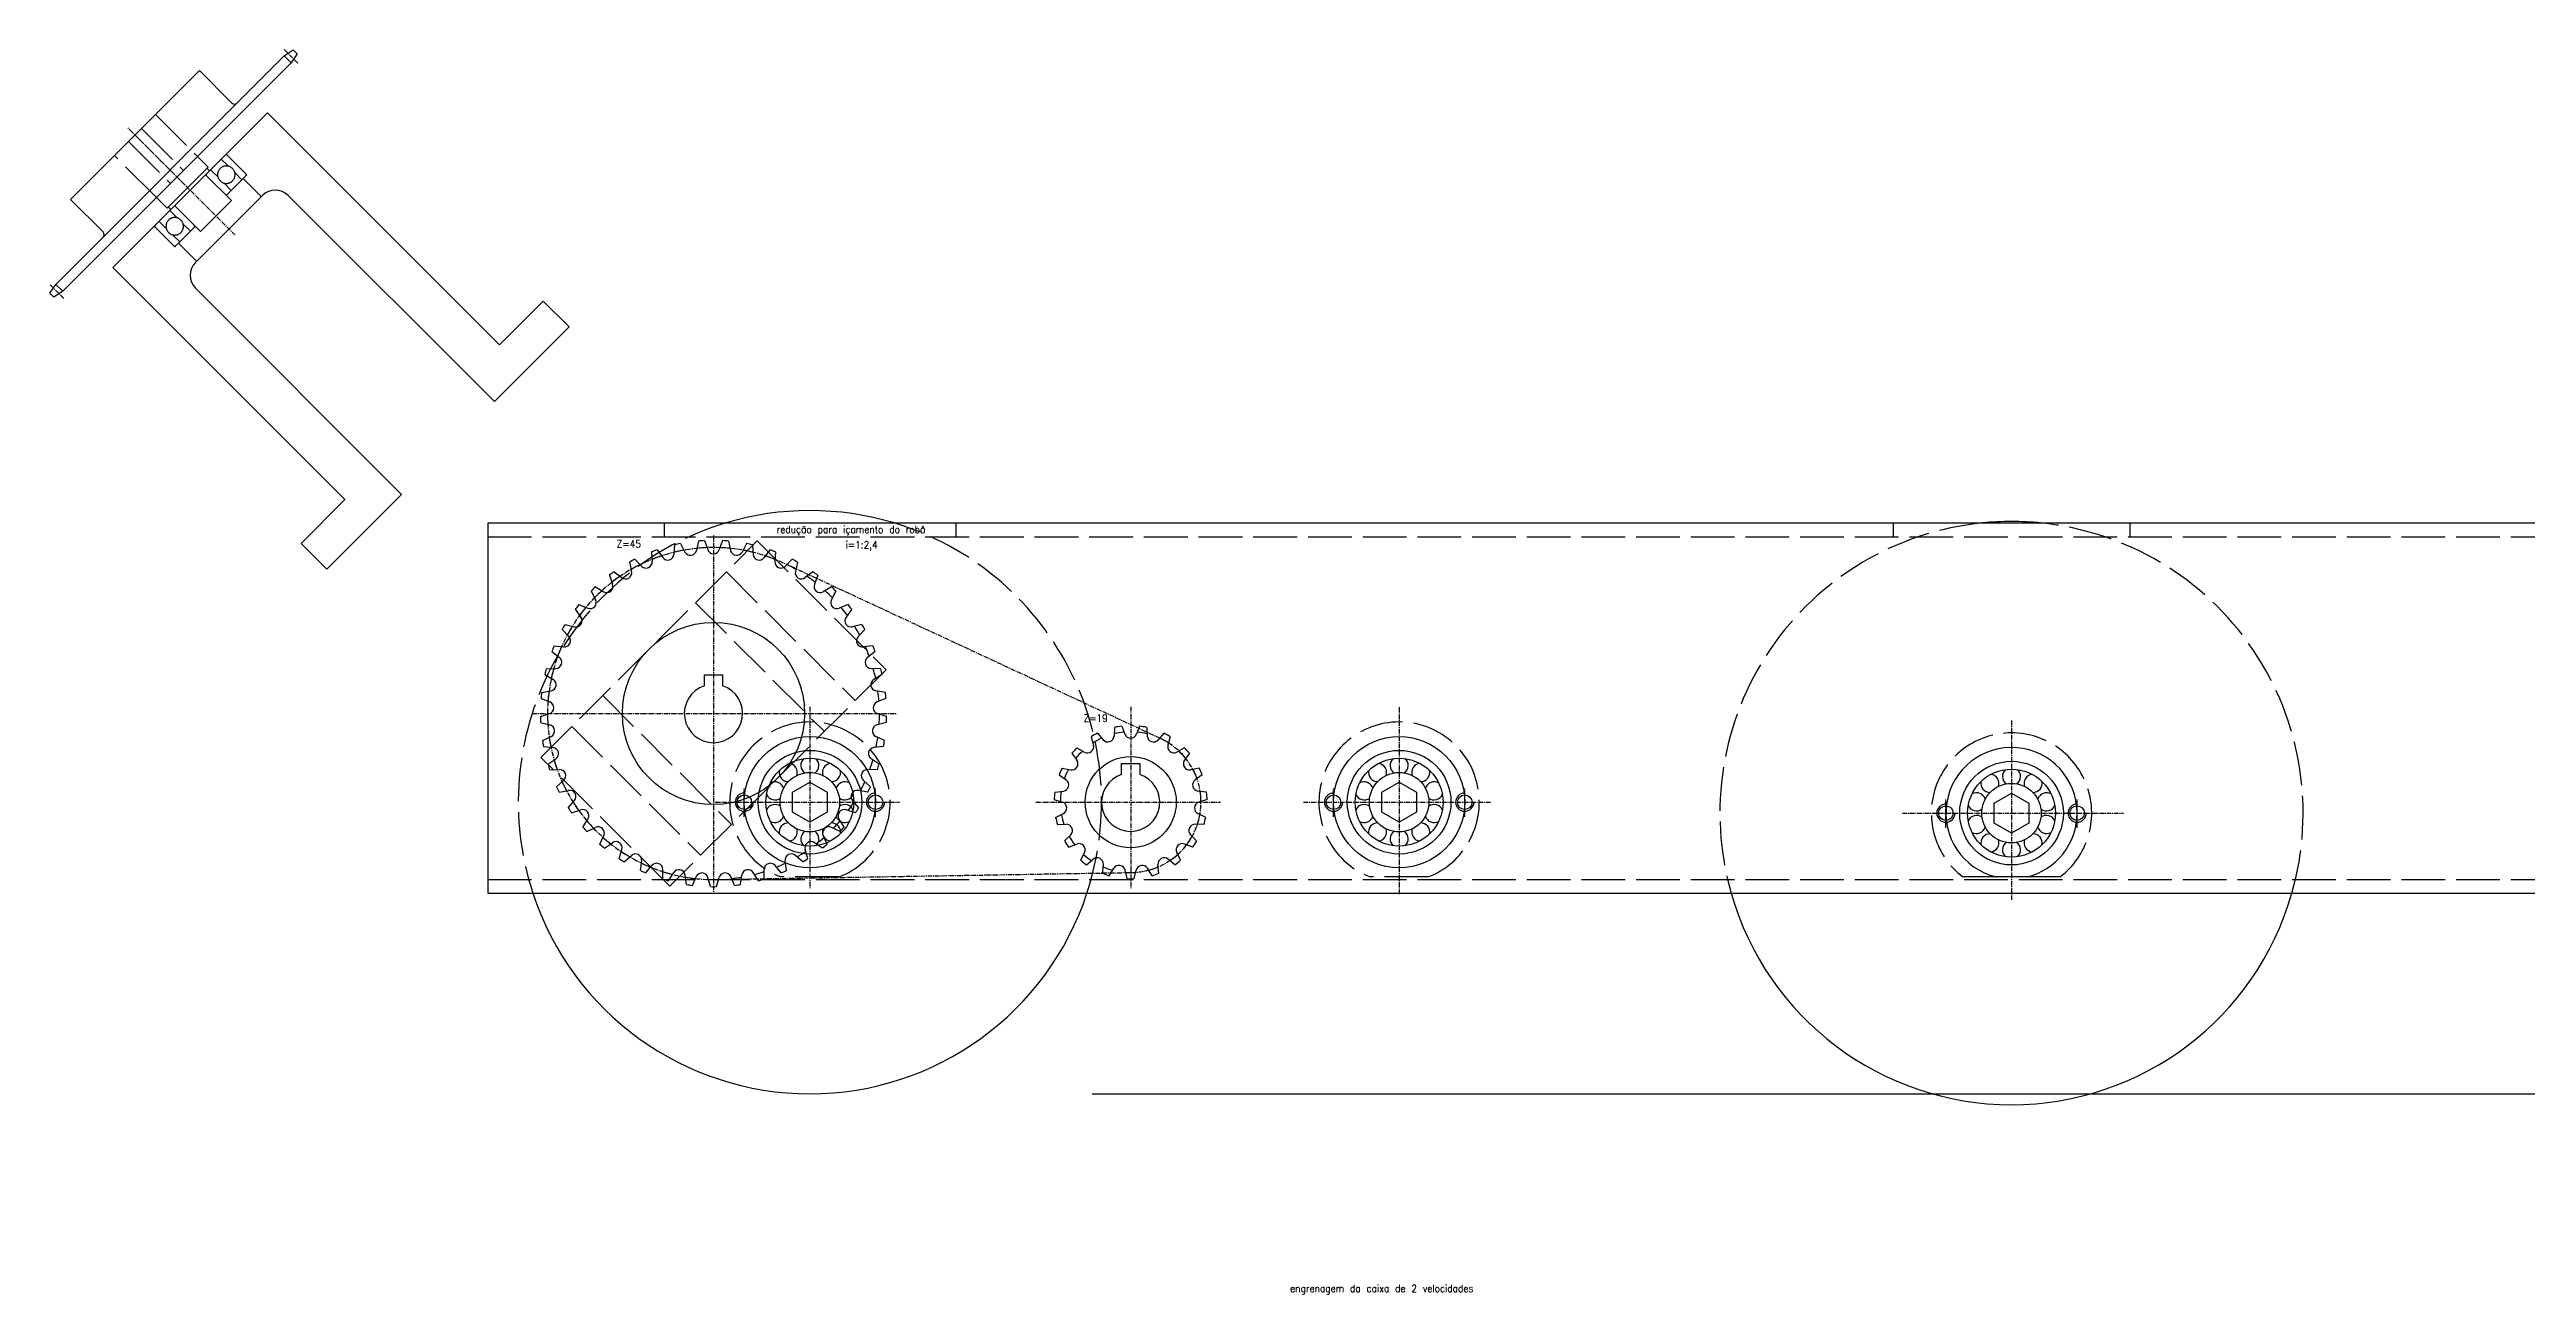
# Model space of a CAD drawing. Extents: x -2365 to 476, y -281 to 1709.
# Drawn here: x -923 to -243, y 742 to 1084 of the extents above; entities that cross this region are included whole.
import ezdxf

# ---------------------------------------------------------------- set-up
doc = ezdxf.new("R2010")
doc.units = 0
doc.linetypes.add('DASHED', pattern=[15, 12, -3])
doc.linetypes.add('DOT_CENTER', pattern=[2, 1.25, -0.25, 0.25, -0.25])
doc.layers.get('0').update_dxf_attribs({"linetype": 'CONTINUOUS'})
doc.layers.add('1', color=7, linetype='CONTINUOUS')
doc.styles.add('CONVERTER_1', font='txt.shx', dxfattribs={"width": 0.9, "oblique": 15})

# ---------------------------------------------------------------- blocks, each defined once
blk = doc.blocks.new('N__76', base_point=(-790.46, 852.24))
at = {"layer": '1', "color": 7, "linetype": 'Continuous'}
for p, q in [((-757.85, 946.06), (-757.66, 943.43)), ((-756.31, 946.62), (-754.76, 944.49)), ((-751.51, 948), (-751.69, 945.37)), ((-749.91, 948.34), (-748.68, 946.01)), ((-744.96, 949.03), (-745.51, 946.45)), ((-743.33, 949.15), (-742.43, 946.67)), ((-738.34, 949.15), (-739.24, 946.67)), ((-736.71, 949.03), (-736.16, 946.45)), ((-731.76, 948.34), (-733, 946.01)), ((-730.16, 948), (-729.98, 945.37)), ((-725.36, 946.62), (-726.91, 944.49)), ((-723.83, 946.06), (-724.01, 943.43)), ((-769.41, 939.65), (-768.51, 937.18)), ((-768.09, 940.61), (-766.02, 938.99)), ((-763.85, 943.26), (-763.31, 940.68)), ((-762.41, 944.03), (-760.58, 942.13)), ((-719.26, 944.03), (-721.09, 942.13)), ((-717.82, 943.26), (-718.37, 940.68)), ((-713.58, 940.61), (-715.66, 938.99)), ((-712.26, 939.65), (-713.16, 937.18)), ((-777.76, 931.59), (-775.32, 930.61)), ((-774.41, 935.31), (-773.18, 932.98)), ((-773.24, 936.44), (-770.96, 935.12)), ((-708.43, 936.44), (-710.71, 935.12)), ((-707.26, 935.31), (-708.49, 932.98)), ((-703.91, 931.59), (-706.36, 930.61)), ((-782.37, 924.75), (-780.54, 922.86)), ((-781.56, 926.16), (-779, 925.53)), ((-778.76, 930.31), (-777.22, 928.18)), ((-702.91, 930.31), (-704.46, 928.18)), ((-700.11, 926.16), (-702.67, 925.53)), ((-699.3, 924.75), (-701.13, 922.86)), ((-785.18, 918.75), (-783.1, 917.12)), ((-784.57, 920.26), (-781.95, 919.98)), ((-697.11, 920.26), (-699.73, 919.98)), ((-696.5, 918.75), (-698.57, 917.12)), ((-787.12, 912.41), (-784.83, 911.09)), ((-786.72, 913.99), (-784.09, 914.08)), ((-743.34, 909.31), (-743.34, 912.31)), ((-743.34, 912.31), (-738.34, 912.31)), ((-738.34, 912.31), (-738.34, 909.31)), ((-694.95, 913.99), (-697.58, 914.08)), ((-694.56, 912.41), (-696.84, 911.09)), ((-788.15, 905.86), (-785.71, 904.88)), ((-787.98, 907.49), (-785.39, 907.94)), ((-693.69, 907.49), (-696.28, 907.94)), ((-693.52, 905.86), (-695.96, 904.88)), ((-788.33, 900.87), (-785.82, 901.68)), ((-788.27, 899.24), (-785.72, 898.6)), ((-693.4, 899.24), (-695.96, 898.6)), ((-693.34, 900.87), (-695.85, 901.68)), ((-787.75, 894.27), (-785.38, 895.42)), ((-787.47, 892.66), (-784.85, 892.38)), ((-694.21, 892.66), (-696.83, 892.38)), ((-693.92, 894.27), (-696.29, 895.42)), ((-786.26, 887.81), (-784.07, 889.28)), ((-785.75, 886.26), (-783.12, 886.35)), ((-783.88, 881.63), (-781.92, 883.39)), ((-697.79, 881.63), (-699.75, 883.39)), ((-695.92, 886.26), (-698.55, 886.35)), ((-695.42, 887.81), (-697.6, 889.28)), ((-783.16, 880.16), (-780.57, 880.62)), ((-780.67, 875.83), (-778.97, 877.85)), ((-701.01, 875.83), (-702.7, 877.85)), ((-698.51, 880.16), (-701.1, 880.62)), ((-779.75, 874.48), (-777.25, 875.29)), ((-776.68, 870.54), (-775.28, 872.77)), ((-775.58, 869.33), (-773.22, 870.48)), ((-706.09, 869.33), (-708.46, 870.48)), ((-705, 870.54), (-706.39, 872.77)), ((-701.92, 874.48), (-704.43, 875.29)), ((-771.99, 865.85), (-770.92, 868.26)), ((-770.74, 864.8), (-768.55, 866.28)), ((-766.7, 861.87), (-765.97, 864.4)), ((-714.98, 861.87), (-715.7, 864.4)), ((-710.93, 864.8), (-713.12, 866.28)), ((-709.68, 865.85), (-710.75, 868.26)), ((-765.31, 861), (-763.35, 862.76)), ((-760.9, 858.66), (-760.53, 861.26)), ((-759.41, 857.99), (-757.71, 860.01)), ((-754.71, 856.28), (-754.71, 858.92)), ((-753.14, 855.83), (-751.75, 858.07)), ((-748.25, 854.79), (-748.62, 857.4)), ((-746.64, 854.57), (-745.57, 856.97)), ((-741.65, 854.22), (-742.38, 856.75)), ((-740.02, 854.22), (-739.29, 856.75)), ((-735.04, 854.57), (-736.11, 856.97)), ((-733.42, 854.79), (-733.05, 857.4)), ((-728.53, 855.83), (-729.93, 858.07)), ((-726.96, 856.28), (-726.96, 858.92)), ((-722.27, 857.99), (-723.96, 860.01)), ((-720.77, 858.66), (-721.14, 861.26)), ((-716.36, 861), (-718.32, 862.76))]:
    blk.add_line(p, q, dxfattribs=at)
at = {"layer": '1', "color": 4, "linetype": 'DOT_CENTER'}
for p, q in [((-740.84, 950.56), (-740.84, 852.24)), ((-790.46, 901.71), (-690.61, 901.71))]:
    blk.add_line(p, q, dxfattribs=at)
at = {"layer": '1', "color": 7, "linetype": 'Continuous'}
blk.add_circle((-740.84, 901.71), 25, dxfattribs=at)
for centre, radius, start, end in [((-740.84, 901.71), 47.5, 109.01521, 110.98479), ((-740.84, 901.71), 45.54, 108.26047, 111.73953), ((-753.39, 945.49), 1.7, -144, -4), ((-740.84, 901.71), 45.54, 100.26047, 103.73953), ((-740.84, 901.71), 47.5, 101.01521, 102.98479), ((-747.17, 946.81), 1.7, -152, -12), ((-740.84, 901.71), 45.54, 92.26047, 95.73953), ((-740.84, 901.71), 47.5, 93.01521, 94.98479), ((-740.84, 947.25), 1.7, -160, -20), ((-740.84, 901.71), 45.54, 84.26047, 87.73953), ((-740.84, 901.71), 47.5, 85.01521, 86.98479), ((-734.5, 946.81), 1.7, -168, -28), ((-740.84, 901.71), 45.54, 76.26047, 79.73953), ((-740.84, 901.71), 47.5, 77.01521, 78.98479), ((-728.28, 945.49), 1.7, -176, -36), ((-740.84, 901.71), 45.54, 68.26047, 71.73953), ((-740.84, 901.71), 47.5, 69.01521, 70.98479), ((-740.84, 901.71), 47.5, 125.01521, 126.98479), ((-740.84, 901.71), 45.54, 124.26047, 127.73953), ((-764.97, 940.33), 1.7, -128, 12), ((-740.84, 901.71), 47.5, 117.01521, 118.98479), ((-740.84, 901.71), 45.54, 116.26047, 119.73953), ((-759.36, 943.31), 1.7, -136, 4), ((-722.31, 943.31), 1.7, 176, -44), ((-740.84, 901.71), 45.54, 60.26047, 63.73953), ((-740.84, 901.71), 47.5, 61.01521, 62.98479), ((-716.7, 940.33), 1.7, 168, -52), ((-740.84, 901.71), 45.54, 52.26047, 55.73953), ((-740.84, 901.71), 47.5, 53.01521, 54.98479), ((-740.84, 901.71), 47.5, 141.01521, 142.98479), ((-774.68, 932.18), 1.7, -112, 28), ((-740.84, 901.71), 47.5, 133.01521, 134.98479), ((-740.84, 901.71), 45.54, 132.26047, 135.73953), ((-770.11, 936.6), 1.7, -120, 20), ((-711.56, 936.6), 1.7, 160, -60), ((-740.84, 901.71), 45.54, 44.26047, 47.73953), ((-706.99, 932.18), 1.7, 152, -68), ((-740.84, 901.71), 47.5, 45.01521, 46.98479), ((-740.84, 901.71), 47.5, 37.01521, 38.98479), ((-740.84, 901.71), 47.5, 149.01521, 150.98479), ((-740.84, 901.71), 45.54, 148.26047, 151.73953), ((-778.59, 927.18), 1.7, -104, 36), ((-740.84, 901.71), 45.54, 140.26047, 143.73953), ((-740.84, 901.71), 45.54, 36.26047, 39.73953), ((-703.08, 927.18), 1.7, 144, -76), ((-740.84, 901.71), 45.54, 28.26047, 31.73953), ((-740.84, 901.71), 47.5, 29.01521, 30.98479), ((-740.84, 901.71), 47.5, 157.01521, 158.98479), ((-740.84, 901.71), 45.54, 156.26047, 159.73953), ((-781.77, 921.67), 1.7, -96, 44), ((-699.91, 921.67), 1.7, 136, -84), ((-740.84, 901.71), 45.54, 20.26047, 23.73953), ((-740.84, 901.71), 47.5, 21.01521, 22.98479), ((-740.84, 901.71), 47.5, 165.01521, 166.98479), ((-785.68, 909.62), 1.7, -80, 60), ((-740.84, 901.71), 45.54, 164.26047, 167.73953), ((-784.15, 915.78), 1.7, -88, 52), ((-697.53, 915.78), 1.7, 128, -92), ((-695.99, 909.62), 1.7, 120, -100), ((-740.84, 901.71), 45.54, 12.26047, 15.73953), ((-740.84, 901.71), 47.5, 13.01521, 14.98479), ((-740.84, 901.71), 47.5, 173.01521, 174.98479), ((-740.84, 901.71), 45.54, 172.26047, 175.73953), ((-786.35, 903.3), 1.7, -72, 68), ((-740.84, 901.71), 8, 108.20996, 71.79004), ((-695.32, 903.3), 1.7, 112, -108), ((-740.84, 901.71), 45.54, 4.26047, 7.73953), ((-740.84, 901.71), 47.5, 5.01521, 6.98479), ((-740.84, 901.71), 47.5, -178.98479, -177.01521), ((-740.84, 901.71), 45.54, -179.73953, -176.26047), ((-786.13, 896.95), 1.7, -64, 76), ((-695.55, 896.95), 1.7, 104, -116), ((-740.84, 901.71), 45.54, -3.73953, -0.26047), ((-740.84, 901.71), 47.5, -2.98479, -1.01521), ((-740.84, 901.71), 47.5, -170.98479, -169.01521), ((-740.84, 901.71), 45.54, -171.73953, -168.26047), ((-785.02, 890.69), 1.7, -56, 84), ((-696.65, 890.69), 1.7, 96, -124), ((-740.84, 901.71), 45.54, -11.73953, -8.26047), ((-740.84, 901.71), 47.5, -10.98479, -9.01521), ((-740.84, 901.71), 47.5, -162.98479, -161.01521), ((-740.84, 901.71), 45.54, -163.73953, -160.26047), ((-783.06, 884.65), 1.7, -48, 92), ((-698.61, 884.65), 1.7, 88, -132), ((-740.84, 901.71), 45.54, -19.73953, -16.26047), ((-740.84, 901.71), 47.5, -18.98479, -17.01521), ((-740.84, 901.71), 47.5, -154.98479, -153.01521), ((-740.84, 901.71), 45.54, -155.73953, -152.26047), ((-780.28, 878.94), 1.7, -40, 100), ((-740.84, 901.71), 45.54, -147.73953, -144.26047), ((-740.84, 901.71), 45.54, -35.73953, -32.26047), ((-701.4, 878.94), 1.7, 80, -140), ((-740.84, 901.71), 45.54, -27.73953, -24.26047), ((-740.84, 901.71), 47.5, -26.98479, -25.01521), ((-740.84, 901.71), 47.5, -146.98479, -145.01521), ((-776.72, 873.67), 1.7, -32, 108), ((-740.84, 901.71), 47.5, -138.98479, -137.01521), ((-740.84, 901.71), 45.54, -139.73953, -136.26047), ((-772.47, 868.95), 1.7, -24, 116), ((-709.2, 868.95), 1.7, 64, -156), ((-740.84, 901.71), 45.54, -43.73953, -40.26047), ((-704.95, 873.67), 1.7, 72, -148), ((-740.84, 901.71), 47.5, -42.98479, -41.01521), ((-740.84, 901.71), 47.5, -34.98479, -33.01521), ((-740.84, 901.71), 47.5, -130.98479, -129.01521), ((-740.84, 901.71), 45.54, -131.73953, -128.26047), ((-767.6, 864.87), 1.7, -16, 124), ((-740.84, 901.71), 45.54, -123.73953, -120.26047), ((-762.22, 861.5), 1.7, -8, 132), ((-719.46, 861.5), 1.7, 48, -172), ((-740.84, 901.71), 45.54, -59.73953, -56.26047), ((-714.07, 864.87), 1.7, 56, -164), ((-740.84, 901.71), 45.54, -51.73953, -48.26047), ((-740.84, 901.71), 47.5, -50.98479, -49.01521), ((-740.84, 901.71), 47.5, -122.98479, -121.01521), ((-740.84, 901.71), 47.5, -114.98479, -113.01521), ((-740.84, 901.71), 45.54, -115.73953, -112.26047), ((-756.41, 858.92), 1.7, 0, 140), ((-740.84, 901.71), 45.54, -107.73953, -104.26047), ((-740.84, 901.71), 47.5, -106.98479, -105.01521), ((-750.3, 857.17), 1.7, 8, 148), ((-740.84, 901.71), 45.54, -99.73953, -96.26047), ((-744.01, 856.28), 1.7, 16, 156), ((-737.66, 856.28), 1.7, 24, 164), ((-740.84, 901.71), 45.54, -83.73953, -80.26047), ((-731.37, 857.17), 1.7, 32, 172), ((-740.84, 901.71), 45.54, -75.73953, -72.26047), ((-740.84, 901.71), 47.5, -74.98479, -73.01521), ((-725.26, 858.92), 1.7, 40, 180), ((-740.84, 901.71), 45.54, -67.73953, -64.26047), ((-740.84, 901.71), 47.5, -66.98479, -65.01521), ((-740.84, 901.71), 47.5, -58.98479, -57.01521), ((-740.84, 901.71), 47.5, -98.98479, -97.01521), ((-740.84, 901.71), 45.54, -91.73953, -88.26047), ((-740.84, 901.71), 47.5, -90.98479, -89.01521), ((-740.84, 901.71), 47.5, -82.98479, -81.01521)]:
    blk.add_arc(centre, radius, start, end, dxfattribs=at)
at = {"layer": '1', "color": 3, "style": 'CONVERTER_1', "width": 0.9}
for s, p in [('redução para içamento do robô', (-723.51, 951.23)), ('Z=45', (-767.4, 947.24)), ('i=1:2,4', (-704.59, 946.99))]:
    blk.add_text(s, height=2, dxfattribs=at).set_placement(p)
blk = doc.blocks.new('L__77', base_point=(-652.39, 853.65))
at = {"layer": '1', "color": 7, "linetype": 'Continuous'}
for p, q in [((-630.83, 897.91), (-630.96, 895.54)), ((-628.86, 898.24), (-627.97, 896.04)), ((-623.93, 898.24), (-624.82, 896.04)), ((-621.95, 897.91), (-621.83, 895.54)), ((-642.5, 890.86), (-641.15, 888.91)), ((-641.15, 892.33), (-639.09, 891.14)), ((-637.26, 895.36), (-636.61, 893.07)), ((-635.5, 896.31), (-633.94, 894.52)), ((-617.29, 896.31), (-618.85, 894.52)), ((-615.53, 895.36), (-616.18, 893.07)), ((-611.64, 892.33), (-613.69, 891.14)), ((-610.28, 890.86), (-611.64, 888.91)), ((-646, 884.9), (-644.09, 883.49)), ((-645.2, 886.73), (-642.87, 886.27)), ((-628.89, 887.99), (-623.89, 887.99)), ((-628.89, 884.98), (-628.89, 887.99)), ((-623.89, 887.99), (-623.89, 884.98)), ((-607.59, 886.73), (-609.92, 886.27)), ((-606.78, 884.9), (-608.7, 883.49)), ((-647.38, 878.12), (-645.11, 877.42)), ((-647.21, 880.11), (-644.86, 880.44)), ((-605.57, 880.11), (-607.92, 880.44)), ((-605.41, 878.12), (-607.67, 877.42)), ((-646.97, 873.21), (-644.85, 874.27)), ((-646.48, 871.27), (-644.11, 871.34)), ((-606.3, 871.27), (-608.68, 871.34)), ((-605.81, 873.21), (-607.93, 874.27)), ((-644.5, 866.75), (-642.84, 868.45)), ((-643.41, 865.07), (-641.18, 865.91)), ((-640.07, 861.45), (-639.05, 863.59)), ((-612.72, 861.45), (-613.74, 863.59)), ((-609.38, 865.07), (-611.6, 865.91)), ((-608.29, 866.75), (-609.94, 868.45)), ((-638.49, 860.22), (-636.66, 861.73)), ((-634.15, 857.87), (-633.88, 860.23)), ((-632.26, 857.22), (-631.02, 859.25)), ((-627.39, 856.41), (-627.91, 858.73)), ((-625.39, 856.41), (-624.88, 858.73)), ((-620.53, 857.22), (-621.77, 859.25)), ((-618.64, 857.87), (-618.9, 860.23)), ((-614.3, 860.22), (-616.13, 861.73))]:
    blk.add_line(p, q, dxfattribs=at)
at = {"layer": '1', "color": 4, "linetype": 'DOT_CENTER'}
for p, q in [((-626.39, 903.53), (-626.39, 853.65)), ((-652.39, 877.39), (-601.77, 877.39))]:
    blk.add_line(p, q, dxfattribs=at)
at = {"layer": '1', "color": 7, "linetype": 'Continuous'}
blk.add_circle((-626.39, 877.39), 12.5, dxfattribs=at)
for centre, radius, start, end in [((-626.39, 877.39), 21, 96.74291, 102.20445), ((-626.39, 877.39), 21, 77.79555, 83.25709), ((-626.39, 877.39), 21, 134.63765, 140.09919), ((-626.39, 877.39), 19.29, 133.24752, 141.48932), ((-638.24, 892.61), 1.7, -120.10526, 15.89474), ((-626.39, 877.39), 21, 115.69028, 121.15182), ((-626.39, 877.39), 19.29, 114.30015, 122.54195), ((-632.66, 895.63), 1.7, -139.05263, -3.05263), ((-626.39, 877.39), 19.29, 95.35278, 103.59459), ((-626.39, 896.68), 1.7, -158, -22), ((-626.39, 877.39), 19.29, 76.40541, 84.64722), ((-620.13, 895.63), 1.7, -176.94737, -40.94737), ((-626.39, 877.39), 19.29, 57.45805, 65.69985), ((-626.39, 877.39), 21, 58.84818, 64.30972), ((-614.54, 892.61), 1.7, 164.10526, -59.89474), ((-626.39, 877.39), 19.29, 38.51068, 46.75248), ((-626.39, 877.39), 21, 39.90081, 45.36235), ((-626.39, 877.39), 21, 153.58502, 159.04656), ((-645.09, 882.12), 1.7, -82.21053, 53.78947), ((-626.39, 877.39), 19.29, 152.19489, 160.43669), ((-642.54, 887.94), 1.7, -101.15789, 34.84211), ((-626.39, 877.39), 8, 108.20996, 71.79004), ((-610.24, 887.94), 1.7, 145.15789, -78.84211), ((-607.69, 882.12), 1.7, 126.21053, -97.78947), ((-626.39, 877.39), 19.29, 19.56331, 27.80511), ((-626.39, 877.39), 21, 20.95344, 26.41498), ((-626.39, 877.39), 21, 172.53239, 177.99393), ((-626.39, 877.39), 19.29, 171.14226, 179.38406), ((-645.62, 875.79), 1.7, -63.26316, 72.73684), ((-607.17, 875.79), 1.7, 107.26316, -116.73684), ((-626.39, 877.39), 19.29, 0.61594, 8.85774), ((-626.39, 877.39), 21, 2.00607, 7.46761), ((-626.39, 877.39), 21, -168.52024, -163.0587), ((-626.39, 877.39), 19.29, -169.91038, -161.66857), ((-644.06, 869.64), 1.7, -44.31579, 91.68421), ((-608.73, 869.64), 1.7, 88.31579, -135.68421), ((-626.39, 877.39), 19.29, -18.33143, -10.08962), ((-626.39, 877.39), 21, -16.9413, -11.47976), ((-626.39, 877.39), 21, -149.57288, -144.11133), ((-626.39, 877.39), 19.29, -150.96301, -142.7212), ((-640.59, 864.32), 1.7, -25.36842, 110.63158), ((-626.39, 877.39), 19.29, -132.01564, -123.77383), ((-626.39, 877.39), 19.29, -56.22617, -47.98436), ((-612.2, 864.32), 1.7, 69.36842, -154.63158), ((-626.39, 877.39), 19.29, -37.2788, -29.03699), ((-626.39, 877.39), 21, -35.88867, -30.42712), ((-626.39, 877.39), 21, -130.62551, -125.16397), ((-635.57, 860.42), 1.7, -6.42105, 129.57895), ((-626.39, 877.39), 21, -111.67814, -106.2166), ((-626.39, 877.39), 19.29, -113.06827, -104.82647), ((-629.57, 858.36), 1.7, 12.52632, 148.52632), ((-626.39, 877.39), 19.29, -94.1209, -85.8791), ((-626.39, 877.39), 21, -92.73077, -87.26923), ((-623.22, 858.36), 1.7, 31.47368, 167.47368), ((-626.39, 877.39), 19.29, -75.17353, -66.93173), ((-626.39, 877.39), 21, -73.7834, -68.32186), ((-617.21, 860.42), 1.7, 50.42105, -173.57895), ((-626.39, 877.39), 21, -54.83603, -49.37449)]:
    blk.add_arc(centre, radius, start, end, dxfattribs=at)
at = {"layer": '1', "color": 3, "style": 'CONVERTER_1', "width": 0.9}
blk.add_text('Z=19', height=2, dxfattribs=at).set_placement((-639.31, 899.43))
blk = doc.blocks.new('TOP__78', base_point=(-446.31, 541.33))
at = {"layer": '1', "color": 7, "linetype": 'Continuous'}
for p, q in [((-802.74, 953.99), (33.26, 953.99)), ((-802.74, 953.99), (-802.74, 852.39)), ((-557.51, 880.13), (-552.74, 882.88)), ((-557.51, 874.64), (-557.51, 880.13)), ((-552.74, 882.88), (-547.98, 880.13)), ((-547.98, 880.13), (-547.98, 874.64)), ((-389.51, 877.13), (-384.74, 879.88)), ((-389.51, 871.64), (-389.51, 877.13)), ((-384.74, 879.88), (-379.98, 877.13)), ((-379.98, 877.13), (-379.98, 871.64)), ((-552.74, 871.89), (-557.51, 874.64)), ((-547.98, 874.64), (-552.74, 871.89)), ((-384.74, 868.89), (-389.51, 871.64)), ((-379.98, 871.64), (-384.74, 868.89)), ((-380.53, 856.89), (-388.96, 856.89)), ((-802.74, 852.39), (33.26, 852.39))]:
    blk.add_line(p, q, dxfattribs=at)
at = {"layer": '1', "color": 4, "linetype": 'DASHED'}
for p, q in [((-754.39, 953.99), (-754.39, 950.19)), ((-674.39, 953.99), (-674.39, 950.19)), ((-417.24, 953.99), (-417.24, 950.19)), ((-352.24, 953.99), (-352.24, 950.19)), ((-802.74, 950.19), (33.26, 950.19)), ((-719.16, 880.13), (-714.39, 882.88)), ((-719.16, 874.64), (-719.16, 880.13)), ((-714.39, 882.88), (-709.63, 880.13)), ((-709.63, 880.13), (-709.63, 874.64)), ((-714.39, 871.89), (-719.16, 874.64)), ((-709.63, 874.64), (-714.39, 871.89)), ((-706.41, 856.89), (-722.38, 856.89)), ((-544.76, 856.89), (-560.73, 856.89)), ((-388.96, 856.89), (-398.08, 856.89)), ((-371.41, 856.89), (-380.53, 856.89)), ((-802.74, 856.19), (33.26, 856.19))]:
    blk.add_line(p, q, dxfattribs=at)
at = {"layer": '1', "color": 4, "linetype": 'DOT_CENTER'}
for p, q in [((-714.39, 903.53), (-714.39, 853.65)), ((-552.74, 903.45), (-552.74, 852.07)), ((-384.74, 899.81), (-384.74, 850.6)), ((-740.39, 877.39), (-689.77, 877.39)), ((-732.39, 873.39), (-732.39, 881.39)), ((-696.39, 873.39), (-696.39, 881.39)), ((-578.95, 877.39), (-527.57, 877.39)), ((-570.74, 873.39), (-570.74, 881.39)), ((-534.74, 873.39), (-534.74, 881.39)), ((-402.74, 870.39), (-402.74, 878.39)), ((-366.74, 870.39), (-366.74, 878.39)), ((-414.61, 874.39), (-354.02, 874.39))]:
    blk.add_line(p, q, dxfattribs=at)
at = {"layer": '1', "color": 7, "linetype": 'Continuous'}
for centre, radius in [((-714.39, 877.39), 18), ((-714.39, 877.39), 14.22), ((-552.74, 877.39), 18), ((-552.74, 877.39), 14.22), ((-714.39, 877.39), 12.06), ((-714.39, 877.39), 8.16), ((-552.74, 877.39), 12.06), ((-552.74, 877.39), 8.16), ((-384.74, 874.39), 14.22), ((-384.74, 874.39), 12.06), ((-732.39, 877.39), 2), ((-696.39, 877.39), 2), ((-570.74, 877.39), 2), ((-534.74, 877.39), 2), ((-384.74, 874.39), 8.16), ((-402.74, 874.39), 2), ((-366.74, 874.39), 2)]:
    blk.add_circle(centre, radius, dxfattribs=at)
at = {"layer": '1', "color": 4, "linetype": 'DASHED'}
for centre, radius, start, end in [((-714.39, 877.39), 80, 106.76418, -161.79004), ((-714.39, 877.39), 80, -18.20996, 73.23582), ((-384.74, 874.39), 80, 95.73197, -164.03799), ((-384.74, 874.39), 80, -15.96201, 84.26803), ((-714.39, 877.39), 22, -68.72003, -111.27997), ((-552.74, 877.39), 22, -68.72003, -111.27997), ((-384.74, 874.39), 22, -52.69821, -127.30179)]:
    blk.add_arc(centre, radius, start, end, dxfattribs=at)
at = {"layer": '1', "color": 7, "linetype": 'Continuous'}
for centre, radius, start, end in [((-714.39, 877.39), 80, 73.23582, 106.76418), ((-384.74, 874.39), 80, 84.26803, 95.73197), ((-384.74, 874.39), 18, 0, -103.5362), ((-720.33, 885.55), 2.49, 167.76294, -88.30104), ((-720.33, 885.55), 2.49, -19.69896, 84.23706), ((-714.39, 887.48), 2.49, 131.76294, -124.30104), ((-714.39, 887.48), 2.49, -55.69896, 48.23706), ((-708.46, 885.55), 2.49, 95.76294, -160.30104), ((-708.46, 885.55), 2.49, -91.69896, 12.23706), ((-558.67, 885.55), 2.49, 167.76294, -88.30104), ((-558.67, 885.55), 2.49, -19.69896, 84.23706), ((-552.74, 887.48), 2.49, 131.76294, -124.30104), ((-552.74, 887.48), 2.49, -55.69896, 48.23706), ((-546.81, 885.55), 2.49, 95.76294, -160.30104), ((-546.81, 885.55), 2.49, -91.69896, 12.23706), ((-390.68, 882.55), 2.49, -19.69896, 84.23706), ((-384.74, 884.48), 2.49, 131.76294, -124.30104), ((-384.74, 884.48), 2.49, -55.69896, 48.23706), ((-378.81, 882.55), 2.49, 95.76294, -160.30104), ((-723.99, 880.5), 2.49, -156.23706, -52.30104), ((-723.99, 874.27), 2.49, 52.30104, 156.23706), ((-723.99, 880.5), 2.49, 16.30104, 120.23706), ((-704.79, 880.5), 2.49, 59.76294, 163.69896), ((-704.79, 880.5), 2.49, -127.69896, -23.76294), ((-704.79, 874.27), 2.49, 23.76294, 127.69896), ((-562.34, 880.5), 2.49, -156.23706, -52.30104), ((-562.34, 874.27), 2.49, 52.30104, 156.23706), ((-562.34, 880.5), 2.49, 16.30104, 120.23706), ((-543.14, 880.5), 2.49, 59.76294, 163.69896), ((-543.14, 880.5), 2.49, -127.69896, -23.76294), ((-543.14, 874.27), 2.49, 23.76294, 127.69896), ((-394.34, 877.5), 2.49, 16.30104, 120.23706), ((-390.68, 882.55), 2.49, 167.76294, -88.30104), ((-378.81, 882.55), 2.49, -91.69896, 12.23706), ((-375.14, 877.5), 2.49, 59.76294, 163.69896), ((-723.99, 874.27), 2.49, -120.23706, -16.30104), ((-720.33, 869.22), 2.49, 88.30104, -167.76294), ((-720.33, 869.22), 2.49, -84.23706, 19.69896), ((-708.46, 869.22), 2.49, 160.30104, -95.76294), ((-708.46, 869.22), 2.49, -12.23706, 91.69896), ((-704.79, 874.27), 2.49, -163.69896, -59.76294), ((-562.34, 874.27), 2.49, -120.23706, -16.30104), ((-558.67, 869.22), 2.49, 88.30104, -167.76294), ((-558.67, 869.22), 2.49, -84.23706, 19.69896), ((-546.81, 869.22), 2.49, 160.30104, -95.76294), ((-546.81, 869.22), 2.49, -12.23706, 91.69896), ((-543.14, 874.27), 2.49, -163.69896, -59.76294), ((-394.34, 877.5), 2.49, -156.23706, -52.30104), ((-394.34, 871.27), 2.49, 52.30104, 156.23706), ((-394.34, 871.27), 2.49, -120.23706, -16.30104), ((-384.74, 874.39), 18, -76.4638, 0), ((-375.14, 871.27), 2.49, -163.69896, -59.76294), ((-375.14, 877.5), 2.49, -127.69896, -23.76294), ((-375.14, 871.27), 2.49, 23.76294, 127.69896), ((-714.39, 867.29), 2.49, 124.30104, -131.76294), ((-714.39, 867.29), 2.49, -48.23706, 55.69896), ((-552.74, 867.29), 2.49, 124.30104, -131.76294), ((-552.74, 867.29), 2.49, -48.23706, 55.69896), ((-390.68, 866.22), 2.49, 88.30104, -167.76294), ((-390.68, 866.22), 2.49, -84.23706, 19.69896), ((-384.74, 864.29), 2.49, 124.30104, -131.76294), ((-384.74, 864.29), 2.49, -48.23706, 55.69896), ((-378.81, 866.22), 2.49, 160.30104, -95.76294), ((-378.81, 866.22), 2.49, -12.23706, 91.69896), ((-714.39, 877.39), 80, -161.79004, -18.20996), ((-384.74, 874.39), 80, -164.03799, -15.96201)]:
    blk.add_arc(centre, radius, start, end, dxfattribs=at)
at = {"layer": '1', "color": 4, "linetype": 'Continuous'}
for centre in [(-732.39, 877.39), (-696.39, 877.39), (-570.74, 877.39), (-534.74, 877.39), (-402.74, 874.39), (-366.74, 874.39)]:
    blk.add_arc(centre, 2.5, 90, 0, dxfattribs=at)
blk = doc.blocks.new('J__168', base_point=(-859.75, 1160.17))
at = {"layer": '1', "color": 7, "linetype": 'Continuous'}
for p, q in [((-921.27, 1019.45), (-858.58, 1082.14)), ((-858.58, 1082.14), (-856.15, 1083.76)), ((-855.05, 1082.66), (-856.67, 1080.23)), ((-856.15, 1083.76), (-855.05, 1082.66)), ((-919.36, 1017.54), (-856.67, 1080.23)), ((-917.22, 1042.74), (-881.86, 1078.09)), ((-881.86, 1078.09), (-872.95, 1069.18)), ((-908.31, 1033.83), (-917.22, 1042.74)), ((-922.88, 1017.02), (-921.27, 1019.45)), ((-921.79, 1015.92), (-922.88, 1017.02)), ((-919.36, 1017.54), (-921.79, 1015.92))]:
    blk.add_line(p, q, dxfattribs=at)
at = {"layer": '1', "color": 4, "linetype": 'DOT_CENTER'}
for p, q in [((-858.59, 1083.86), (-854.69, 1079.97)), ((-885.81, 1046.68), (-901.52, 1062.4)), ((-919.1, 1015.57), (-922.99, 1019.46))]:
    blk.add_line(p, q, dxfattribs=at)
at = {"layer": '1', "color": 4, "linetype": 'DASHED'}
for p, q in [((-858.58, 1082.14), (-856.67, 1080.23)), ((-897.77, 1062.18), (-886.24, 1050.65)), ((-893.88, 1066.07), (-882.36, 1054.54)), ((-893.67, 1043.23), (-905.2, 1054.76)), ((-901.31, 1058.65), (-889.78, 1047.12)), ((-919.36, 1017.54), (-921.27, 1019.45))]:
    blk.add_line(p, q, dxfattribs=at)
at = {"layer": '1', "color": 7, "linetype": 'Continuous'}
for centre, start, end in [((-872.24, 1069.89), -135, -45), ((-909.01, 1033.12), -45, 45)]:
    blk.add_arc(centre, 1, start, end, dxfattribs=at)
blk = doc.blocks.new('TOP__169', base_point=(-723.68, 2047.82))
at = {"layer": '1'}
blk.add_blockref('J__168', (-859.75, 1160.17), dxfattribs=at)
blk = doc.blocks.new('TOP__170', base_point=(-779.04, 1131.53))
blk.add_blockref('TOP__169', (-723.68, 2047.82))
blk = doc.blocks.new('TOP__171', base_point=(-809.95, 1114.44))
blk.add_blockref('TOP__170', (-779.04, 1131.53))

msp = doc.modelspace()

# ---------------------------------------------------------------- linework, layer by layer
at = {"layer": '1', "color": 7, "linetype": 'Continuous'}
for p, q in [((-905.61, 1024.06), (-863.19, 1066.49)), ((-863.19, 1066.49), (-799.55, 1002.85)), ((-879.45, 1051.64), (-882.36, 1054.54)), ((-890.76, 1040.32), (-879.45, 1051.64)), ((-879.1, 1050.58), (-879.8, 1051.29)), ((-890.76, 1040.32), (-893.67, 1043.23)), ((-889.7, 1039.97), (-890.41, 1040.68)), ((-864.6, 1043.86), (-882.99, 1025.48)), ((-800.96, 987.29), (-857.53, 1043.86)), ((-841.97, 960.42), (-905.61, 1024.06)), ((-882.99, 1018.4), (-826.42, 961.84)), ((-787.53, 1014.87), (-799.55, 1002.85)), ((-780.46, 1007.8), (-787.53, 1014.87)), ((-780.46, 1007.8), (-800.96, 987.29)), ((-853.99, 948.4), (-841.97, 960.42)), ((-846.92, 941.33), (-826.42, 961.84)), ((-846.92, 941.33), (-853.99, 948.4)), ((-636.96, 797.39), (348.73, 797.39))]:
    msp.add_line(p, q, dxfattribs=at)
at = {"layer": '1', "color": 4, "linetype": 'DOT_CENTER'}
for p, q in [((-901.17, 1062.04), (-872.15, 1033.02)), ((-618.25, 894.87), (-721.62, 943)), ((-740.07, 856.18), (-626.07, 858.1))]:
    msp.add_line(p, q, dxfattribs=at)
at = {"layer": '1', "color": 4, "linetype": 'DASHED'}
for p, q in [((-873.88, 1051.84), (-875.86, 1053.82)), ((-874.25, 1054.92), (-874.5, 1055.17)), ((-869.1, 1049.77), (-874.25, 1054.92)), ((-880.16, 1049.52), (-873.09, 1042.45)), ((-876.82, 1048.9), (-878.8, 1050.88)), ((-875.12, 1047.2), (-873.14, 1045.22)), ((-873.14, 1045.22), (-870.2, 1048.16)), ((-872.18, 1050.14), (-870.2, 1048.16)), ((-870.2, 1048.16), (-869.9, 1048.46)), ((-869.9, 1048.46), (-869.1, 1049.26)), ((-869.9, 1048.46), (-864.95, 1043.51)), ((-869.1, 1049.77), (-868.84, 1049.52)), ((-868.84, 1049.52), (-869.1, 1049.26)), ((-888.02, 1037.69), (-890, 1039.67)), ((-881.57, 1033.96), (-888.64, 1041.03)), ((-881.57, 1033.96), (-873.09, 1042.45)), ((-874.5, 1043.86), (-873.14, 1045.22)), ((-894.3, 1035.38), (-894.05, 1035.63)), ((-894.05, 1035.12), (-894.3, 1035.38)), ((-894.05, 1035.12), (-888.9, 1029.97)), ((-890.96, 1034.75), (-892.94, 1036.73)), ((-889.26, 1033.06), (-887.28, 1031.08)), ((-887.28, 1031.08), (-884.34, 1034.02)), ((-886.32, 1036), (-884.34, 1034.02)), ((-884.34, 1034.02), (-882.99, 1035.38)), ((-888.9, 1029.97), (-888.64, 1029.72)), ((-888.39, 1029.97), (-888.64, 1029.72)), ((-888.39, 1029.97), (-887.58, 1030.78)), ((-887.58, 1030.78), (-887.28, 1031.08)), ((-887.58, 1030.78), (-882.63, 1025.83)), ((-788.21, 889.69), (-728.82, 949.09)), ((-728.82, 949.09), (-693.46, 913.73)), ((-737.3, 940.6), (-701.95, 905.25)), ((-745.79, 932.12), (-710.43, 896.76)), ((-693.46, 913.73), (-752.86, 854.33)), ((-771.24, 906.66), (-735.89, 871.31)), ((-779.73, 898.18), (-744.37, 862.82)), ((-752.86, 854.33), (-788.21, 889.69))]:
    msp.add_line(p, q, dxfattribs=at)
for centre, radius, start, end in [((-874.5, 1054.67), 0.36, 45, 135), ((-879.65, 1049.52), 0.36, 135, -135), ((-874.5, 1049.52), 2.4, 75, -165), ((-874.5, 1049.52), 2.4, -165, -105), ((-874.5, 1049.52), 2.4, -105, 15), ((-874.5, 1049.52), 2.4, 15, 75), ((-869.35, 1049.52), 0.36, -45, 45), ((-888.64, 1040.52), 0.36, 45, 135), ((-874.5, 1044.37), 0.36, -135, -45), ((-893.79, 1035.38), 0.36, 135, -135), ((-888.64, 1035.38), 2.4, 75, -165), ((-888.64, 1035.38), 2.4, -165, -105), ((-888.64, 1035.38), 2.4, -105, 15), ((-888.64, 1035.38), 2.4, 15, 75), ((-883.49, 1035.38), 0.36, -45, 45), ((-888.64, 1030.23), 0.36, -135, -45)]:
    msp.add_arc(centre, radius, start, end, dxfattribs=at)
at = {"layer": '1', "color": 7, "linetype": 'Continuous'}
for centre, start, end in [((-861.07, 1040.32), 45, 135), ((-879.45, 1021.94), 135, -135)]:
    msp.add_arc(centre, 5, start, end, dxfattribs=at)
at = {"layer": '1', "color": 4, "linetype": 'DOT_CENTER'}
for centre, radius, start, end in [((-740.84, 901.71), 45.54, 65.03481, -89.03481), ((-626.39, 877.39), 19.29, -89.03481, 65.03481)]:
    msp.add_arc(centre, radius, start, end, dxfattribs=at)

# ---------------------------------------------------------------- block references
for name, p in [('TOP__171', (-809.95, 1114.44)), ('TOP__78', (-446.31, 541.33))]:
    msp.add_blockref(name, p)
at = {"layer": '1'}
for name, p in [('N__76', (-790.46, 852.24)), ('L__77', (-652.39, 853.65))]:
    msp.add_blockref(name, p, dxfattribs=at)

# ---------------------------------------------------------------- texts
at = {"layer": '1', "color": 3, "style": 'CONVERTER_1', "width": 0.9}
msp.add_text('engrenagem da caixa de 2 velocidades', height=2, dxfattribs=at).set_placement((-582.64, 743.01))

doc.saveas('drawing.dxf')
